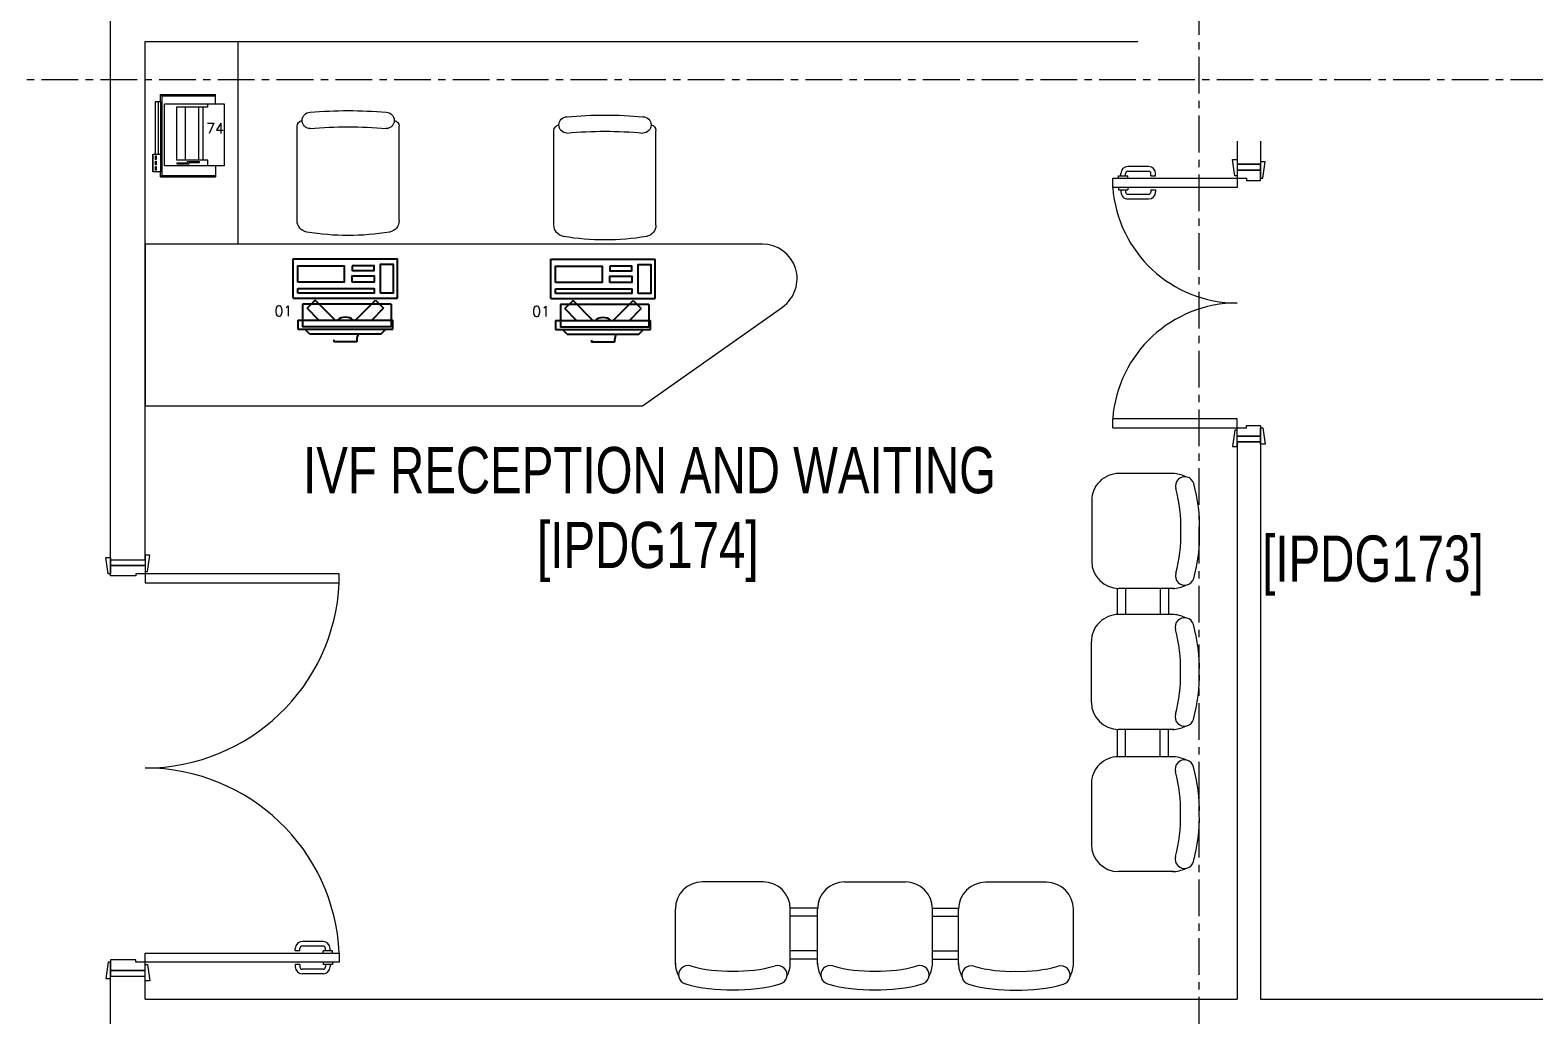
# Model space of a CAD drawing. Header units: millimetres. Extents: x 26027 to 581921, y 7230 to 233891.
# Drawn here: x 526695 to 533196, y 167103 to 171360 of the extents above; entities that cross this region are included whole.
import ezdxf

# ---------------------------------------------------------------- set-up
doc = ezdxf.new("R2010")
doc.units = ezdxf.units.MM
doc.header["$LTSCALE"] = 5
doc.linetypes.add('CENTER', pattern=[50.8, 31.75, -6.35, 6.35, -6.35])
for name, color, linetype, lineweight in [('72_EGR_BASE_TEXT', 7, 'Continuous', 5), ('Medical Equipment and Furniture', 163, 'Continuous', 0), ('Medical Equipment and Furniture1', 163, 'Continuous', 5), ('Walls', 32, 'Continuous', 5)]:
    doc.layers.add(name, color=color, linetype=linetype, lineweight=lineweight)
doc.layers.add('axes', color=9, linetype='Continuous')
doc.layers.add('GE-ARCHITECTURAL_ELEMENTS', color=8, linetype='Continuous')
doc.layers.add('Wooden Joinery', color=7, linetype='Continuous', lineweight=5, true_color=0xffdcd1)
doc.styles.add('list_ghTextstyle', font='romans.shx', dxfattribs={"height": 0.25})
doc.styles.add('X3G_ENTITY_2587EA', font='swisscl.ttf', dxfattribs={"height": 200})

# ---------------------------------------------------------------- blocks, each defined once
blk = doc.blocks.new('GF21021-P')
for p, q in [((-0.2207, 0.4756), (-0.2207, 0.0675)), ((0.2205, 0.4756), (0.2205, 0.0675))]:
    blk.add_line(p, q)
for centre, radius, start, end in [((-0.1707, 0.4756), 0.05, 99.63288, 180), ((-0.0001, -0.5295), 1.0695, 80.36712, 99.63288), ((0.1705, 0.4756), 0.05, 0, 80.36712), ((-0.1957, 0.0675), 0.025, 180, 261.47208), ((-0.1643, 0.0425), 0.0351, 90, 270), ((0, 1.8467), 1.7767, 264.69456, 275.30527), ((0.1641, 0.0425), 0.0351, 270, 90), ((0.1955, 0.0675), 0.025, 278.52792, 0), ((0, 1.8314), 1.8314, 264.85322, 275.14698)]:
    blk.add_arc(centre, radius, start, end)
blk = doc.blocks.new('ITCWLS1-P')
at = {"layer": 'GE-ARCHITECTURAL_ELEMENTS'}
for p, q in [((-0.3251, 0.38, 0), (-0.3051, 0.4, 0)), ((-0.2651, 0.43, 0), (-0.3051, 0.43, 0)), ((-0.3051, 0.43, 0), (-0.3051, 0.02, 0)), ((-0.197, 0.4094), (-0.295, 0.4094)), ((-0.295, 0.0264), (-0.295, 0.4094)), ((-0.2651, 0.43, 0), (-0.2651, 0.02, 0)), ((-0.197, 0.0264), (-0.197, 0.4094)), ((-0.17, 0.45), (-0.17, 0)), ((-0.17, 0.45), (0, 0.45)), ((-0.1496, 0.4305), (-0.1291, 0.4305)), ((-0.1291, 0.4305), (-0.1291, 0.4089)), ((0, 0.45), (0, 0)), ((-0.3251, 0.38, 0), (-0.3251, 0.07, 0)), ((-0.3503, 0.275), (-0.3596, 0.275)), ((-0.3596, 0.175), (-0.3596, 0.275)), ((-0.3503, 0.175), (-0.3596, 0.175)), ((-0.3251, 0.07, 0), (-0.3051, 0.05, 0)), ((-0.3051, 0.02, 0), (-0.2651, 0.02, 0)), ((-0.197, 0.0264), (-0.295, 0.0264)), ((-0.17, 0), (0, 0))]:
    blk.add_line(p, q, dxfattribs=at)
at = {"layer": 'GE-ARCHITECTURAL_ELEMENTS', "extrusion": (2.48281e-10, 3.18408e-10, -1)}
for p, q in [((-0.2651, 0.3395), (-0.2144, 0.3902)), ((-0.1791, 0.3548), (-0.2144, 0.3902)), ((-0.2651, 0.2688), (-0.1791, 0.3548))]:
    blk.add_line(p, q, dxfattribs=at)
at = {"layer": 'GE-ARCHITECTURAL_ELEMENTS', "extrusion": (2.48281e-10, -3.18408e-10, -1)}
for p, q in [((-0.2651, 0.1812), (-0.1791, 0.0952)), ((-0.2651, 0.1105), (-0.2144, 0.0598)), ((-0.1791, 0.0952), (-0.2144, 0.0598))]:
    blk.add_line(p, q, dxfattribs=at)
at = {"layer": 'GE-ARCHITECTURAL_ELEMENTS'}
for points in [[(-0.1291, 0.4089), (-0.1291, 0.1), (-0.1496, 0.1), (-0.1496, 0.4305)], [(-0.1496, 0.1), (-0.1496, 0.1), (-0.1496, 0.1), (-0.1496, 0.1), (-0.1496, 0.1), (-0.1496, 0.1), (-0.1496, 0.1), (-0.1496, 0.1), (-0.1496, 0.1)], [(-0.1496, 0.1), (-0.1496, 0.1), (-0.1496, 0.1), (-0.1496, 0.1), (-0.1496, 0.1), (-0.1496, 0.1), (-0.1496, 0.1), (-0.1496, 0.1), (-0.1496, 0.1), (-0.1496, 0.1), (-0.1496, 0.1), (-0.1496, 0.1), (-0.1496, 0.1), (-0.1496, 0.1), (-0.1496, 0.1), (-0.1496, 0.1), (-0.1496, 0.1), (-0.1496, 0.1)], [(-0.1496, 0.1), (-0.1496, 0.1), (-0.1496, 0.1), (-0.1496, 0.1), (-0.1496, 0.1), (-0.1496, 0.1), (-0.1496, 0.1), (-0.1496, 0.1), (-0.1496, 0.1), (-0.1496, 0.1)], [(-0.1496, 0.1), (-0.1496, 0.1), (-0.1496, 0.1), (-0.1496, 0.1), (-0.1496, 0.1), (-0.1496, 0.1), (-0.1496, 0.1)], [(-0.1496, 0.1), (-0.1496, 0.1), (-0.1496, 0.1), (-0.1496, 0.1), (-0.1496, 0.1), (-0.1496, 0.1), (-0.1496, 0.1), (-0.1496, 0.1), (-0.1496, 0.1), (-0.1496, 0.1)], [(-0.1496, 0.1), (-0.1496, 0.1), (-0.1496, 0.1), (-0.1496, 0.1), (-0.1496, 0.1), (-0.1496, 0.1), (-0.1496, 0.1), (-0.1496, 0.1), (-0.1496, 0.1), (-0.1496, 0.1), (-0.1496, 0.1), (-0.1496, 0.1), (-0.1496, 0.1), (-0.1496, 0.1), (-0.1496, 0.1)], [(-0.1496, 0.1), (-0.1496, 0.1), (-0.1496, 0.1), (-0.1496, 0.1), (-0.1496, 0.1), (-0.1496, 0.1), (-0.1496, 0.1), (-0.1496, 0.1), (-0.1496, 0.1), (-0.1496, 0.1)], [(-0.1496, 0.1), (-0.1496, 0.1), (-0.1496, 0.1), (-0.1496, 0.1), (-0.1496, 0.1), (-0.1496, 0.1), (-0.1496, 0.1), (-0.1496, 0.1), (-0.1496, 0.1), (-0.1496, 0.1)], [(-0.1496, 0.1), (-0.1496, 0.1), (-0.1496, 0.1), (-0.1496, 0.1), (-0.1496, 0.1), (-0.1496, 0.1), (-0.1496, 0.1), (-0.1496, 0.1), (-0.1496, 0.1), (-0.1496, 0.1), (-0.1496, 0.1), (-0.1496, 0.1), (-0.1496, 0.1), (-0.1496, 0.1), (-0.1496, 0.1), (-0.1496, 0.1), (-0.1496, 0.1), (-0.1496, 0.1), (-0.1496, 0.1), (-0.1496, 0.1), (-0.1496, 0.1), (-0.1496, 0.1), (-0.1496, 0.1), (-0.1496, 0.1), (-0.1496, 0.1), (-0.1496, 0.1), (-0.1496, 0.1), (-0.1496, 0.1), (-0.1496, 0.1), (-0.1496, 0.1), (-0.1496, 0.1), (-0.1496, 0.1), (-0.1496, 0.1), (-0.1496, 0.1), (-0.1496, 0.1), (-0.1496, 0.1), (-0.1496, 0.1), (-0.1496, 0.1), (-0.1496, 0.1), (-0.1496, 0.1), (-0.1496, 0.1), (-0.1496, 0.1), (-0.1496, 0.1), (-0.1496, 0.1), (-0.1496, 0.1), (-0.1496, 0.1), (-0.1496, 0.1), (-0.1496, 0.1), (-0.1496, 0.1), (-0.1496, 0.1), (-0.1496, 0.1), (-0.1496, 0.1), (-0.1496, 0.1), (-0.1496, 0.1)], [(-0.1496, 0.1), (-0.1496, 0.1), (-0.1496, 0.1), (-0.1496, 0.1), (-0.1496, 0.1), (-0.1496, 0.1), (-0.1496, 0.1), (-0.1496, 0.1), (-0.1496, 0.1), (-0.1496, 0.1), (-0.1496, 0.1), (-0.1496, 0.1), (-0.1496, 0.1), (-0.1496, 0.1), (-0.1496, 0.1), (-0.1496, 0.1), (-0.1496, 0.1), (-0.1496, 0.1), (-0.1496, 0.1), (-0.1496, 0.1), (-0.1496, 0.1), (-0.1496, 0.1), (-0.1496, 0.1), (-0.1496, 0.1), (-0.1496, 0.1), (-0.1496, 0.1), (-0.1496, 0.1), (-0.1496, 0.1), (-0.1496, 0.1), (-0.1496, 0.1), (-0.1496, 0.1), (-0.1496, 0.1), (-0.1496, 0.1), (-0.1496, 0.1), (-0.1496, 0.1), (-0.1496, 0.1), (-0.1496, 0.1), (-0.1496, 0.1), (-0.1496, 0.1), (-0.1496, 0.1), (-0.1496, 0.1), (-0.1496, 0.1), (-0.1496, 0.1), (-0.1496, 0.1), (-0.1496, 0.1), (-0.1496, 0.1), (-0.1496, 0.1), (-0.1496, 0.1), (-0.1496, 0.1), (-0.1496, 0.1), (-0.1496, 0.1), (-0.1496, 0.1), (-0.1496, 0.1), (-0.1496, 0.1), (-0.1496, 0.1), (-0.1496, 0.1), (-0.1496, 0.1), (-0.1496, 0.1), (-0.1496, 0.1), (-0.1496, 0.1), (-0.1496, 0.1), (-0.1496, 0.1), (-0.1496, 0.1), (-0.1496, 0.1), (-0.1496, 0.1), (-0.1496, 0.1), (-0.1496, 0.1), (-0.1496, 0.1), (-0.1496, 0.1), (-0.1496, 0.1), (-0.1496, 0.1), (-0.1496, 0.1), (-0.1496, 0.1), (-0.1496, 0.1), (-0.1496, 0.1), (-0.1496, 0.1), (-0.1496, 0.1), (-0.1496, 0.1), (-0.1496, 0.1), (-0.1496, 0.1), (-0.1496, 0.1), (-0.1496, 0.1), (-0.1496, 0.1), (-0.1496, 0.1), (-0.1496, 0.1), (-0.1496, 0.1), (-0.1496, 0.1), (-0.1496, 0.1), (-0.1496, 0.1)], [(-0.1496, 0.1), (-0.1496, 0.1), (-0.1496, 0.1), (-0.1496, 0.1), (-0.1496, 0.1), (-0.1496, 0.1), (-0.1496, 0.1), (-0.1496, 0.1), (-0.1496, 0.1), (-0.1496, 0.1), (-0.1496, 0.1), (-0.1496, 0.1)], [(-0.1496, 0.1), (-0.1496, 0.1), (-0.1496, 0.1), (-0.1496, 0.1), (-0.1496, 0.1), (-0.1496, 0.1), (-0.1496, 0.1)], [(-0.1496, 0.1), (-0.1496, 0.1), (-0.1496, 0.1), (-0.1496, 0.1), (-0.1496, 0.1), (-0.1496, 0.1), (-0.1496, 0.1), (-0.1496, 0.1), (-0.1496, 0.1), (-0.1496, 0.1), (-0.1496, 0.1), (-0.1496, 0.1), (-0.1496, 0.1), (-0.1496, 0.1), (-0.1496, 0.1), (-0.1496, 0.1), (-0.1496, 0.1)], [(-0.1496, 0.1), (-0.1496, 0.1), (-0.1496, 0.1), (-0.1496, 0.1), (-0.1496, 0.1), (-0.1496, 0.1), (-0.1496, 0.1), (-0.1496, 0.1), (-0.1496, 0.1), (-0.1496, 0.1), (-0.1496, 0.1), (-0.1496, 0.1), (-0.1496, 0.1), (-0.1496, 0.1), (-0.1496, 0.1), (-0.1496, 0.1), (-0.1496, 0.1), (-0.1496, 0.1), (-0.1496, 0.1), (-0.1496, 0.1), (-0.1496, 0.1), (-0.1496, 0.1), (-0.1496, 0.1), (-0.1496, 0.1), (-0.1496, 0.1), (-0.1496, 0.1), (-0.1496, 0.1), (-0.1496, 0.1), (-0.1496, 0.1), (-0.1496, 0.1), (-0.1496, 0.1), (-0.1496, 0.1), (-0.1496, 0.1), (-0.1496, 0.1), (-0.1496, 0.1), (-0.1496, 0.1), (-0.1496, 0.1), (-0.1496, 0.1), (-0.1496, 0.1), (-0.1496, 0.1), (-0.1496, 0.1), (-0.1496, 0.1), (-0.1496, 0.1), (-0.1496, 0.1), (-0.1496, 0.1), (-0.1496, 0.1), (-0.1496, 0.1), (-0.1496, 0.1), (-0.1496, 0.1), (-0.1496, 0.1), (-0.1496, 0.1), (-0.1496, 0.1), (-0.1496, 0.1), (-0.1496, 0.1), (-0.1496, 0.1), (-0.1496, 0.1), (-0.1496, 0.1), (-0.1496, 0.1), (-0.1496, 0.1), (-0.1496, 0.1), (-0.1496, 0.1), (-0.1496, 0.1), (-0.1496, 0.1), (-0.1496, 0.1), (-0.1496, 0.1), (-0.1496, 0.1), (-0.1496, 0.1), (-0.1496, 0.1), (-0.1496, 0.1), (-0.1496, 0.1), (-0.1496, 0.1), (-0.1496, 0.1), (-0.1496, 0.1), (-0.1496, 0.1), (-0.1496, 0.1), (-0.1496, 0.1), (-0.1496, 0.1), (-0.1496, 0.1), (-0.1496, 0.1), (-0.1496, 0.1), (-0.1496, 0.1), (-0.1496, 0.1), (-0.1496, 0.1), (-0.1496, 0.1), (-0.1496, 0.1), (-0.1496, 0.1), (-0.1496, 0.1), (-0.1496, 0.1), (-0.1496, 0.1), (-0.1496, 0.1), (-0.1496, 0.1), (-0.1496, 0.1), (-0.1496, 0.1), (-0.1496, 0.1), (-0.1496, 0.1), (-0.1496, 0.1), (-0.1496, 0.1), (-0.1496, 0.1), (-0.1496, 0.1), (-0.1496, 0.1), (-0.1496, 0.1), (-0.1496, 0.1), (-0.1496, 0.1), (-0.1496, 0.1), (-0.1496, 0.1), (-0.1496, 0.1), (-0.1496, 0.1), (-0.1496, 0.1), (-0.1496, 0.1), (-0.1496, 0.1), (-0.1496, 0.1)], [(-0.1496, 0.1), (-0.1496, 0.1), (-0.1496, 0.1), (-0.1496, 0.1), (-0.1496, 0.1), (-0.1496, 0.1), (-0.1496, 0.1), (-0.1496, 0.1)]]:
    blk.add_lwpolyline(points, dxfattribs=at)
for points in [[(-0.1019, 0.4305), (-0.0304, 0.4305), (-0.0304, 0.2294), (-0.1019, 0.2294)], [(-0.1019, 0.1954), (-0.0747, 0.1954), (-0.0747, 0.1), (-0.1019, 0.1)], [(-0.0304, 0.1954), (-0.0508, 0.1954), (-0.0508, 0.1), (-0.0304, 0.1)], [(-0.1496, 0.1), (-0.1496, 0.1), (-0.1496, 0.1), (-0.1496, 0.1), (-0.1496, 0.1), (-0.1496, 0.1), (-0.1496, 0.1), (-0.1496, 0.1), (-0.1496, 0.1), (-0.1496, 0.1), (-0.1496, 0.1), (-0.1496, 0.1), (-0.1496, 0.1), (-0.1496, 0.1), (-0.1496, 0.1), (-0.1496, 0.1), (-0.1496, 0.1), (-0.1496, 0.1), (-0.1496, 0.1), (-0.1496, 0.1), (-0.1496, 0.1), (-0.1496, 0.1), (-0.1496, 0.1), (-0.1496, 0.1), (-0.1496, 0.1), (-0.1496, 0.1), (-0.1496, 0.1), (-0.1496, 0.1), (-0.1496, 0.1), (-0.1496, 0.1), (-0.1496, 0.1), (-0.1496, 0.1), (-0.1496, 0.1), (-0.1496, 0.1), (-0.1496, 0.1), (-0.1496, 0.1), (-0.1496, 0.1), (-0.1496, 0.1), (-0.1496, 0.1), (-0.1496, 0.1), (-0.1496, 0.1), (-0.1496, 0.1), (-0.1496, 0.1), (-0.1496, 0.1), (-0.1496, 0.1), (-0.1496, 0.1), (-0.1496, 0.1), (-0.1496, 0.1), (-0.1496, 0.1), (-0.1496, 0.1), (-0.1496, 0.1), (-0.1496, 0.1), (-0.1496, 0.1), (-0.1496, 0.1), (-0.1496, 0.1), (-0.1496, 0.1), (-0.1496, 0.1), (-0.1496, 0.1), (-0.1496, 0.1), (-0.1496, 0.1), (-0.1496, 0.1), (-0.1496, 0.1), (-0.1496, 0.1), (-0.1496, 0.1), (-0.1496, 0.1), (-0.1496, 0.1), (-0.1496, 0.1), (-0.1496, 0.1), (-0.1496, 0.1), (-0.1496, 0.1), (-0.1496, 0.1), (-0.1496, 0.1), (-0.1496, 0.1), (-0.1496, 0.1), (-0.1496, 0.1), (-0.1496, 0.1), (-0.1496, 0.1), (-0.1496, 0.1), (-0.1496, 0.1), (-0.1496, 0.1), (-0.1496, 0.1), (-0.1496, 0.1), (-0.1496, 0.1), (-0.1496, 0.1), (-0.1496, 0.1), (-0.1496, 0.1), (-0.1496, 0.1), (-0.1496, 0.1), (-0.1496, 0.1), (-0.1496, 0.1), (-0.1496, 0.1), (-0.1496, 0.1), (-0.1496, 0.1), (-0.1496, 0.1), (-0.1496, 0.1), (-0.1496, 0.1), (-0.1496, 0.1), (-0.1496, 0.1), (-0.1496, 0.1), (-0.1496, 0.1), (-0.1496, 0.1), (-0.1496, 0.1), (-0.1496, 0.1), (-0.1496, 0.1), (-0.1496, 0.1), (-0.1496, 0.1), (-0.1496, 0.1), (-0.1496, 0.1), (-0.1496, 0.1), (-0.1496, 0.1), (-0.1496, 0.1), (-0.1496, 0.1), (-0.1496, 0.1), (-0.1496, 0.1), (-0.1496, 0.1), (-0.1496, 0.1), (-0.1496, 0.1), (-0.1496, 0.1), (-0.1496, 0.1), (-0.1496, 0.1), (-0.1496, 0.1), (-0.1496, 0.1), (-0.1496, 0.1), (-0.1496, 0.1), (-0.1496, 0.1), (-0.1496, 0.1), (-0.1496, 0.1), (-0.1496, 0.1), (-0.1496, 0.1), (-0.1496, 0.1), (-0.1496, 0.1), (-0.1496, 0.1), (-0.1496, 0.1), (-0.1496, 0.1), (-0.1496, 0.1), (-0.1496, 0.1), (-0.1496, 0.1), (-0.1496, 0.1), (-0.1496, 0.1), (-0.1496, 0.1), (-0.1496, 0.1), (-0.1496, 0.1), (-0.1496, 0.1), (-0.1496, 0.1), (-0.1496, 0.1), (-0.1496, 0.1), (-0.1496, 0.1), (-0.1496, 0.1), (-0.1496, 0.1), (-0.1496, 0.1), (-0.1496, 0.1), (-0.1496, 0.1), (-0.1496, 0.1), (-0.1496, 0.1), (-0.1496, 0.1), (-0.1496, 0.1), (-0.1496, 0.1), (-0.1496, 0.1), (-0.1496, 0.1), (-0.1496, 0.1), (-0.1496, 0.1), (-0.1496, 0.1), (-0.1496, 0.1), (-0.1496, 0.1), (-0.1496, 0.1), (-0.1496, 0.1), (-0.1496, 0.1), (-0.1496, 0.1), (-0.1496, 0.1), (-0.1496, 0.1), (-0.1496, 0.1), (-0.1496, 0.1), (-0.1496, 0.1), (-0.1496, 0.1), (-0.1496, 0.1), (-0.1496, 0.1), (-0.1496, 0.1), (-0.1496, 0.1), (-0.1496, 0.1), (-0.1496, 0.1), (-0.1496, 0.1), (-0.1496, 0.1), (-0.1496, 0.1), (-0.1496, 0.1), (-0.1496, 0.1), (-0.1496, 0.1), (-0.1496, 0.1), (-0.1496, 0.1), (-0.1496, 0.1), (-0.1496, 0.1), (-0.1496, 0.1), (-0.1496, 0.1), (-0.1496, 0.1), (-0.1496, 0.1), (-0.1496, 0.1), (-0.1496, 0.1), (-0.1496, 0.1), (-0.1496, 0.1), (-0.1496, 0.1), (-0.1496, 0.1), (-0.1496, 0.1), (-0.1496, 0.1), (-0.1496, 0.1), (-0.1496, 0.1), (-0.1496, 0.1), (-0.1496, 0.1), (-0.1496, 0.1), (-0.1496, 0.1), (-0.1496, 0.1), (-0.1496, 0.1), (-0.1496, 0.1), (-0.1496, 0.1), (-0.1496, 0.1), (-0.1496, 0.1), (-0.1496, 0.1), (-0.1496, 0.1), (-0.1496, 0.1), (-0.1496, 0.1), (-0.1496, 0.1), (-0.1496, 0.1), (-0.1496, 0.1), (-0.1496, 0.1), (-0.1496, 0.1), (-0.1496, 0.1), (-0.1496, 0.1), (-0.1496, 0.1), (-0.1496, 0.1), (-0.1496, 0.1), (-0.1496, 0.1), (-0.1496, 0.1), (-0.1496, 0.1), (-0.1496, 0.1), (-0.1496, 0.1), (-0.1496, 0.1), (-0.1496, 0.1), (-0.1496, 0.1), (-0.1496, 0.1), (-0.1496, 0.1), (-0.1496, 0.1), (-0.1496, 0.1), (-0.1496, 0.1), (-0.1496, 0.1), (-0.1496, 0.1), (-0.1496, 0.1), (-0.1496, 0.1), (-0.1496, 0.1), (-0.1496, 0.1), (-0.1496, 0.1), (-0.1496, 0.1), (-0.1496, 0.1), (-0.1496, 0.1), (-0.1496, 0.1), (-0.1496, 0.1), (-0.1496, 0.1), (-0.1496, 0.1), (-0.1496, 0.1), (-0.1496, 0.1), (-0.1496, 0.1), (-0.1496, 0.1), (-0.1496, 0.1), (-0.1496, 0.1), (-0.1496, 0.1), (-0.1496, 0.1), (-0.1496, 0.1), (-0.1496, 0.1), (-0.1496, 0.1), (-0.1496, 0.1), (-0.1496, 0.1), (-0.1496, 0.1), (-0.1496, 0.1), (-0.1496, 0.1), (-0.1496, 0.1), (-0.1496, 0.1), (-0.1496, 0.1), (-0.1496, 0.1), (-0.1496, 0.1), (-0.1496, 0.1)], [(-0.1496, 0.1), (-0.1496, 0.1), (-0.1496, 0.1), (-0.1496, 0.1), (-0.1496, 0.1), (-0.1496, 0.1), (-0.1496, 0.1), (-0.1496, 0.1), (-0.1496, 0.1), (-0.1496, 0.1), (-0.1496, 0.1), (-0.1496, 0.1), (-0.1496, 0.1), (-0.1496, 0.1), (-0.1496, 0.1), (-0.1496, 0.1), (-0.1496, 0.1), (-0.1496, 0.1), (-0.1496, 0.1), (-0.1496, 0.1), (-0.1496, 0.1), (-0.1496, 0.1), (-0.1496, 0.1), (-0.1496, 0.1), (-0.1496, 0.1), (-0.1496, 0.1), (-0.1496, 0.1), (-0.1496, 0.1), (-0.1496, 0.1), (-0.1496, 0.1), (-0.1496, 0.1), (-0.1496, 0.1), (-0.1496, 0.1), (-0.1496, 0.1), (-0.1496, 0.1), (-0.1496, 0.1), (-0.1496, 0.1), (-0.1496, 0.1), (-0.1496, 0.1), (-0.1496, 0.1), (-0.1496, 0.1), (-0.1496, 0.1), (-0.1496, 0.1), (-0.1496, 0.1), (-0.1496, 0.1), (-0.1496, 0.1), (-0.1496, 0.1), (-0.1496, 0.1), (-0.1496, 0.1), (-0.1496, 0.1), (-0.1496, 0.1), (-0.1496, 0.1), (-0.1496, 0.1), (-0.1496, 0.1), (-0.1496, 0.1), (-0.1496, 0.1), (-0.1496, 0.1), (-0.1496, 0.1), (-0.1496, 0.1), (-0.1496, 0.1), (-0.1496, 0.1), (-0.1496, 0.1), (-0.1496, 0.1), (-0.1496, 0.1), (-0.1496, 0.1), (-0.1496, 0.1), (-0.1496, 0.1), (-0.1496, 0.1), (-0.1496, 0.1), (-0.1496, 0.1), (-0.1496, 0.1), (-0.1496, 0.1), (-0.1496, 0.1), (-0.1496, 0.1), (-0.1496, 0.1), (-0.1496, 0.1), (-0.1496, 0.1), (-0.1496, 0.1), (-0.1496, 0.1), (-0.1496, 0.1), (-0.1496, 0.1), (-0.1496, 0.1), (-0.1496, 0.1), (-0.1496, 0.1), (-0.1496, 0.1), (-0.1496, 0.1), (-0.1496, 0.1), (-0.1496, 0.1), (-0.1496, 0.1), (-0.1496, 0.1), (-0.1496, 0.1), (-0.1496, 0.1), (-0.1496, 0.1), (-0.1496, 0.1), (-0.1496, 0.1), (-0.1496, 0.1), (-0.1496, 0.1), (-0.1496, 0.1), (-0.1496, 0.1), (-0.1496, 0.1), (-0.1496, 0.1), (-0.1496, 0.1), (-0.1496, 0.1), (-0.1496, 0.1), (-0.1496, 0.1), (-0.1496, 0.1), (-0.1496, 0.1), (-0.1496, 0.1), (-0.1496, 0.1), (-0.1496, 0.1), (-0.1496, 0.1), (-0.1496, 0.1), (-0.1496, 0.1), (-0.1496, 0.1), (-0.1496, 0.1), (-0.1496, 0.1), (-0.1496, 0.1), (-0.1496, 0.1), (-0.1496, 0.1), (-0.1496, 0.1), (-0.1496, 0.1), (-0.1496, 0.1), (-0.1496, 0.1), (-0.1496, 0.1), (-0.1496, 0.1), (-0.1496, 0.1), (-0.1496, 0.1), (-0.1496, 0.1), (-0.1496, 0.1), (-0.1496, 0.1), (-0.1496, 0.1), (-0.1496, 0.1), (-0.1496, 0.1), (-0.1496, 0.1), (-0.1496, 0.1), (-0.1496, 0.1), (-0.1496, 0.1), (-0.1496, 0.1), (-0.1496, 0.1), (-0.1496, 0.1), (-0.1496, 0.1), (-0.1496, 0.1), (-0.1496, 0.1), (-0.1496, 0.1), (-0.1496, 0.1), (-0.1496, 0.1), (-0.1496, 0.1), (-0.1496, 0.1), (-0.1496, 0.1), (-0.1496, 0.1), (-0.1496, 0.1), (-0.1496, 0.1), (-0.1496, 0.1), (-0.1496, 0.1), (-0.1496, 0.1), (-0.1496, 0.1), (-0.1496, 0.1), (-0.1496, 0.1), (-0.1496, 0.1), (-0.1496, 0.1), (-0.1496, 0.1), (-0.1496, 0.1), (-0.1496, 0.1), (-0.1496, 0.1), (-0.1496, 0.1), (-0.1496, 0.1), (-0.1496, 0.1), (-0.1496, 0.1), (-0.1496, 0.1), (-0.1496, 0.1), (-0.1496, 0.1), (-0.1496, 0.1), (-0.1496, 0.1), (-0.1496, 0.1), (-0.1496, 0.1), (-0.1496, 0.1), (-0.1496, 0.1), (-0.1496, 0.1), (-0.1496, 0.1), (-0.1496, 0.1), (-0.1496, 0.1), (-0.1496, 0.1), (-0.1496, 0.1), (-0.1496, 0.1), (-0.1496, 0.1), (-0.1496, 0.1), (-0.1496, 0.1), (-0.1496, 0.1), (-0.1496, 0.1), (-0.1496, 0.1), (-0.1496, 0.1), (-0.1496, 0.1), (-0.1496, 0.1), (-0.1496, 0.1), (-0.1496, 0.1), (-0.1496, 0.1), (-0.1496, 0.1), (-0.1496, 0.1), (-0.1496, 0.1), (-0.1496, 0.1), (-0.1496, 0.1), (-0.1496, 0.1), (-0.1496, 0.1), (-0.1496, 0.1), (-0.1496, 0.1), (-0.1496, 0.1), (-0.1496, 0.1), (-0.1496, 0.1), (-0.1496, 0.1), (-0.1496, 0.1), (-0.1496, 0.1), (-0.1496, 0.1), (-0.1496, 0.1), (-0.1496, 0.1)], [(-0.1496, 0.1), (-0.1496, 0.1), (-0.1496, 0.1), (-0.1496, 0.1), (-0.1496, 0.1), (-0.1496, 0.1), (-0.1496, 0.1), (-0.1496, 0.1), (-0.1496, 0.1), (-0.1496, 0.1), (-0.1496, 0.1), (-0.1496, 0.1), (-0.1496, 0.1), (-0.1496, 0.1), (-0.1496, 0.1), (-0.1496, 0.1), (-0.1496, 0.1), (-0.1496, 0.1), (-0.1496, 0.1), (-0.1496, 0.1), (-0.1496, 0.1), (-0.1496, 0.1), (-0.1496, 0.1), (-0.1496, 0.1), (-0.1496, 0.1), (-0.1496, 0.1), (-0.1496, 0.1), (-0.1496, 0.1), (-0.1496, 0.1), (-0.1496, 0.1), (-0.1496, 0.1), (-0.1496, 0.1), (-0.1496, 0.1), (-0.1496, 0.1), (-0.1496, 0.1), (-0.1496, 0.1), (-0.1496, 0.1), (-0.1496, 0.1), (-0.1496, 0.1), (-0.1496, 0.1), (-0.1496, 0.1), (-0.1496, 0.1), (-0.1496, 0.1), (-0.1496, 0.1), (-0.1496, 0.1), (-0.1496, 0.1), (-0.1496, 0.1), (-0.1496, 0.1), (-0.1496, 0.1), (-0.1496, 0.1), (-0.1496, 0.1), (-0.1496, 0.1), (-0.1496, 0.1), (-0.1496, 0.1), (-0.1496, 0.1), (-0.1496, 0.1), (-0.1496, 0.1), (-0.1496, 0.1), (-0.1496, 0.1), (-0.1496, 0.1), (-0.1496, 0.1), (-0.1496, 0.1), (-0.1496, 0.1), (-0.1496, 0.1), (-0.1496, 0.1), (-0.1496, 0.1), (-0.1496, 0.1), (-0.1496, 0.1), (-0.1496, 0.1), (-0.1496, 0.1), (-0.1496, 0.1), (-0.1496, 0.1), (-0.1496, 0.1), (-0.1496, 0.1), (-0.1496, 0.1), (-0.1496, 0.1), (-0.1496, 0.1), (-0.1496, 0.1), (-0.1496, 0.1), (-0.1496, 0.1), (-0.1496, 0.1), (-0.1496, 0.1), (-0.1496, 0.1), (-0.1496, 0.1), (-0.1496, 0.1), (-0.1496, 0.1), (-0.1496, 0.1), (-0.1496, 0.1), (-0.1496, 0.1), (-0.1496, 0.1), (-0.1496, 0.1), (-0.1496, 0.1), (-0.1496, 0.1), (-0.1496, 0.1), (-0.1496, 0.1), (-0.1496, 0.1), (-0.1496, 0.1), (-0.1496, 0.1), (-0.1496, 0.1), (-0.1496, 0.1), (-0.1496, 0.1), (-0.1496, 0.1), (-0.1496, 0.1), (-0.1496, 0.1), (-0.1496, 0.1), (-0.1496, 0.1), (-0.1496, 0.1), (-0.1496, 0.1), (-0.1496, 0.1), (-0.1496, 0.1), (-0.1496, 0.1), (-0.1496, 0.1), (-0.1496, 0.1), (-0.1496, 0.1), (-0.1496, 0.1), (-0.1496, 0.1), (-0.1496, 0.1), (-0.1496, 0.1), (-0.1496, 0.1), (-0.1496, 0.1), (-0.1496, 0.1), (-0.1496, 0.1), (-0.1496, 0.1), (-0.1496, 0.1), (-0.1496, 0.1), (-0.1496, 0.1), (-0.1496, 0.1), (-0.1496, 0.1), (-0.1496, 0.1), (-0.1496, 0.1), (-0.1496, 0.1), (-0.1496, 0.1), (-0.1496, 0.1), (-0.1496, 0.1), (-0.1496, 0.1), (-0.1496, 0.1), (-0.1496, 0.1), (-0.1496, 0.1), (-0.1496, 0.1), (-0.1496, 0.1), (-0.1496, 0.1), (-0.1496, 0.1), (-0.1496, 0.1), (-0.1496, 0.1), (-0.1496, 0.1), (-0.1496, 0.1), (-0.1496, 0.1), (-0.1496, 0.1), (-0.1496, 0.1), (-0.1496, 0.1), (-0.1496, 0.1), (-0.1496, 0.1), (-0.1496, 0.1), (-0.1496, 0.1), (-0.1496, 0.1), (-0.1496, 0.1), (-0.1496, 0.1), (-0.1496, 0.1), (-0.1496, 0.1), (-0.1496, 0.1), (-0.1496, 0.1), (-0.1496, 0.1), (-0.1496, 0.1), (-0.1496, 0.1), (-0.1496, 0.1), (-0.1496, 0.1), (-0.1496, 0.1), (-0.1496, 0.1), (-0.1496, 0.1), (-0.1496, 0.1), (-0.1496, 0.1), (-0.1496, 0.1), (-0.1496, 0.1), (-0.1496, 0.1), (-0.1496, 0.1), (-0.1496, 0.1), (-0.1496, 0.1), (-0.1496, 0.1), (-0.1496, 0.1), (-0.1496, 0.1), (-0.1496, 0.1), (-0.1496, 0.1), (-0.1496, 0.1), (-0.1496, 0.1), (-0.1496, 0.1), (-0.1496, 0.1), (-0.1496, 0.1), (-0.1496, 0.1), (-0.1496, 0.1), (-0.1496, 0.1), (-0.1496, 0.1), (-0.1496, 0.1), (-0.1496, 0.1), (-0.1496, 0.1), (-0.1496, 0.1), (-0.1496, 0.1), (-0.1496, 0.1), (-0.1496, 0.1), (-0.1496, 0.1), (-0.1496, 0.1), (-0.1496, 0.1), (-0.1496, 0.1), (-0.1496, 0.1), (-0.1496, 0.1), (-0.1496, 0.1), (-0.1496, 0.1), (-0.1496, 0.1), (-0.1496, 0.1), (-0.1496, 0.1), (-0.1496, 0.1), (-0.1496, 0.1), (-0.1496, 0.1), (-0.1496, 0.1), (-0.1496, 0.1), (-0.1496, 0.1), (-0.1496, 0.1), (-0.1496, 0.1), (-0.1496, 0.1), (-0.1496, 0.1)], [(-0.1496, 0.0727), (-0.0236, 0.0727), (-0.0236, 0.0182), (-0.1496, 0.0182)]]:
    blk.add_lwpolyline(points, close=True, dxfattribs=at)
for centre, radius, start, end in [((-0.3089, 0.225), 0.0556, 321.94311, 38.05689), ((-0.3503, 0.125), 0.05, 59.69066, 90)]:
    blk.add_arc(centre, radius, start, end, dxfattribs=at)
blk = doc.blocks.new('ITPPLT2C-P')
at = {"color": 0}
for p, q in [((0, 0), (0, -0.2262)), ((0.0252, 0), (0, 0)), ((0.0139, 0), (0.0139, -0.2262)), ((0.0252, 0), (0.0139, 0)), ((0.0229, 0.0318), (0.2618, 0.0318)), ((0.0304, 0.0256), (0.0229, 0.0318)), ((0.0229, 0), (0.0229, 0.0318)), ((0.0252, -0.2262), (0.0252, 0)), ((0.0304, -0.3182), (0.0304, 0.0256)), ((0.0304, 0.0256), (0.2618, 0.0256)), ((0.2618, -0.0096), (0.2618, 0.0318)), ((0.0401, -0.2769), (0.0401, -0.0096)), ((0.3, -0.0096), (0.0401, -0.0096)), ((0.0939, -0.2515), (0.0939, -0.0222)), ((0.0939, -0.0222), (0.2274, -0.0222)), ((0.1321, -0.2515), (0.1321, -0.0222)), ((0.1894, -0.2515), (0.1894, -0.0222)), ((0.2082, -0.2515), (0.2082, -0.0222)), ((0.2274, -0.0222), (0.2274, -0.0096)), ((0.3, -0.2769), (0.3, -0.0096)), ((-0.0091, -0.2262), (0.0267, -0.2262)), ((-0.0091, -0.3023), (-0.0091, -0.2262)), ((-0.0087, -0.2262), (0.0236, -0.2262)), ((-0.0087, -0.3023), (-0.0087, -0.2262)), ((0, -0.2262), (0.0252, -0.2262)), ((0.0023, -0.2495), (0.0023, -0.2334)), ((0.0023, -0.2334), (0.0045, -0.2334)), ((0.0045, -0.2495), (0.0023, -0.2495)), ((0.0023, -0.2721), (0.0023, -0.2562)), ((0.0023, -0.2562), (0.0045, -0.2562)), ((0.0045, -0.2334), (0.0045, -0.2495)), ((0.0045, -0.2562), (0.0045, -0.2721)), ((0.0139, -0.2262), (0.0252, -0.2262)), ((0.0236, -0.2262), (0.0236, -0.3023)), ((0.0267, -0.2262), (0.0267, -0.3023)), ((0.2274, -0.2515), (0.0939, -0.2515)), ((0.1395, -0.2575), (0.19, -0.2575)), ((0.1395, -0.2641), (0.1395, -0.2575)), ((0.19, -0.2575), (0.19, -0.2641)), ((0.2274, -0.2769), (0.2274, -0.2515)), ((0.0267, -0.3023), (-0.0091, -0.3023)), ((0.0236, -0.3023), (-0.0087, -0.3023)), ((0.0045, -0.2721), (0.0023, -0.2721)), ((0.0023, -0.295), (0.0023, -0.2793)), ((0.0023, -0.2793), (0.0045, -0.2793)), ((0.0045, -0.295), (0.0023, -0.295)), ((0.0045, -0.2793), (0.0045, -0.295)), ((0.0229, -0.3246), (0.0229, -0.3023)), ((0.0304, -0.3182), (0.0229, -0.3246)), ((0.0229, -0.3246), (0.2618, -0.3246)), ((0.0304, -0.3182), (0.2618, -0.3182)), ((0.3, -0.2769), (0.0401, -0.2769)), ((0.0947, -0.2701), (0.0947, -0.2641)), ((0.0947, -0.2641), (0.1395, -0.2641)), ((0.1457, -0.2701), (0.0947, -0.2701)), ((0.19, -0.2641), (0.1457, -0.2641)), ((0.1457, -0.2641), (0.1457, -0.2701)), ((0.2618, -0.2769), (0.2618, -0.3246))]:
    blk.add_line(p, q, dxfattribs=at)
blk = doc.blocks.new('3 s')
at = {"layer": 'Medical Equipment and Furniture1', "ltscale": 20}
for p, q in [((-699751.3, -400642.9), (-699535.1, -400642.9)), ((-699751.3, -400642.9), (-699512.7, -400642.9)), ((-699395.5, -401022.6), (-699395.5, -400760.1)), ((-699751.3, -401139.7), (-699512.7, -401139.7)), ((-699728.3, -401139.7), (-699728.3, -401257.6)), ((-699692.1, -401139.7), (-699692.1, -401257.6)), ((-699542.3, -401139.7), (-699542.3, -401257.6)), ((-699507.5, -401139.6), (-699507.5, -401257.6)), ((-699751.3, -401257.5), (-699512.7, -401257.5)), ((-699395.5, -401374.7), (-699395.5, -401637.2)), ((-699751.3, -401754.4), (-699512.7, -401754.4)), ((-699751.3, -401754.4), (-699535.1, -401754.4)), ((-699729.5, -401754.3), (-699729.5, -401867)), ((-699693.4, -401754.3), (-699693.4, -401867)), ((-699543.5, -401754.3), (-699543.5, -401867)), ((-699508.8, -401754.3), (-699508.8, -401867.1)), ((-699752.5, -401867), (-699536.4, -401867)), ((-699752.5, -401867), (-699514, -401867)), ((-699396.8, -402246.7), (-699396.8, -401984.2)), ((-699752.5, -402363.9), (-699514, -402363.9))]:
    blk.add_line(p, q, dxfattribs=at)
for centre, radius, start, end in [((-699746.1, -400760.1), 117.2, 90, 118.96988), ((-699512.7, -400760.1), 117.2, 0, 90), ((-699174.6, -400871.8), 687.4, 164.36103, 181.62474), ((-699797.6, -400697.4), 40.5, 344.36103, 164.36104), ((-699174.6, -400871.8), 606.4, 164.36103, 181.84194), ((-699174.6, -400910.8), 687.4, 178.37526, 195.63897), ((-699174.6, -400910.8), 606.4, 178.15806, 195.63897), ((-699512.7, -401022.6), 117.2, 270, 0), ((-699797.6, -401085.2), 40.5, 195.63896, 15.63897), ((-699746.1, -401022.6), 117.2, 241.03012, 270), ((-699797.6, -401312.1), 40.5, 344.36103, 164.36104), ((-699746.1, -401374.7), 117.2, 90, 118.96988), ((-699512.7, -401374.7), 117.2, 0, 90), ((-699174.6, -401486.5), 687.4, 164.36103, 181.62474), ((-699174.6, -401486.5), 606.4, 164.36103, 181.84194), ((-699174.6, -401525.5), 687.4, 178.37526, 195.63897), ((-699174.6, -401525.5), 606.4, 178.15806, 195.63897), ((-699512.7, -401637.2), 117.2, 270, 0), ((-699797.6, -401699.8), 40.5, 195.63896, 15.63897), ((-699746.1, -401637.2), 117.2, 241.03012, 270), ((-699798.9, -401921.6), 40.5, 344.36103, 164.36104), ((-699747.3, -401984.2), 117.2, 90, 118.96988), ((-699514, -401984.2), 117.2, 0, 90), ((-699175.9, -402096), 687.4, 164.36103, 181.62474), ((-699175.9, -402096), 606.4, 164.36103, 181.84194), ((-699175.9, -402135), 687.4, 178.37526, 195.63897), ((-699175.9, -402135), 606.4, 178.15806, 195.63897), ((-699514, -402246.7), 117.2, 270, 0), ((-699798.9, -402309.3), 40.5, 195.63896, 15.63897), ((-699747.3, -402246.7), 117.2, 241.03012, 270)]:
    blk.add_arc(centre, radius, start, end, dxfattribs=at)
blk = doc.blocks.new('A$C666502D8')
at = {"layer": 'Wooden Joinery'}
for p, q in [((-540, 110), (-610, 120)), ((-610, 120), (-610, 100)), ((-610, 100), (-540, 100)), ((-575, 100), (-600, 100)), ((-575, 100), (-600, 100)), ((-600, 100), (-600, 0)), ((-530, 100), (-575, 100)), ((-575, 100), (-575, 0)), ((-575, 0), (-575, 100)), ((-530, 100), (-575, 100)), ((-575, 100), (-575, 0)), ((-575, 0), (-575, 100)), ((-540, 100), (-540, 110)), ((-530, 40), (-530, 100)), ((-530, 40), (-530, 100)), ((530, 40), (530, 100)), ((530, 100), (575, 100)), ((530, 40), (530, 100)), ((530, 100), (575, 100)), ((540, 110), (610, 120)), ((540, 110), (610, 120)), ((540, 100), (540, 110)), ((540, 100), (540, 110)), ((610, 100), (540, 100)), ((610, 100), (540, 100)), ((575, 100), (575, 0)), ((575, 0), (575, 100)), ((575, 100), (600, 100)), ((575, 100), (575, 0)), ((575, 0), (575, 100)), ((575, 100), (600, 100)), ((600, 100), (600, 0)), ((610, 120), (610, 100)), ((610, 120), (610, 100)), ((-620, -20), (-620, 0)), ((-620, 0), (-550, 0)), ((-600, 0), (-575, 0)), ((-575, 0), (-540, 0)), ((-550, 0), (-550, -10)), ((-540, 0), (-540, 40)), ((-540, 40), (-530, 40)), ((-540, 0), (-540, 40)), ((-540, 40), (-530, 40)), ((-540, -538.5), (-540, 0)), ((-540, 0), (-500, 0)), ((-500, 0), (-500, -538.5)), ((500, 0), (500, -538.5)), ((540, 0), (500, 0)), ((540, 40), (530, 40)), ((540, 40), (530, 40)), ((540, 0), (540, 40)), ((540, 0), (540, 40)), ((540, -538.5), (540, 0)), ((575, 0), (540, 0)), ((550, 0), (550, -10)), ((620, 0), (550, 0)), ((600, 0), (575, 0)), ((620, -20), (620, 0)), ((-620, -20), (-620, 0)), ((-620, 0), (-550, 0)), ((-550, -10), (-620, -20)), ((-550, -10), (-620, -20)), ((-600, 0), (-575, 0)), ((-575, 0), (-540, 0)), ((-550, 0), (-550, -10)), ((575, 0), (540, 0)), ((550, 0), (550, -10)), ((620, 0), (550, 0)), ((550, -10), (620, -20)), ((550, -10), (620, -20)), ((600, 0), (575, 0)), ((620, -20), (620, 0)), ((-570, -473.1), (-570, -383.1)), ((-550, -353.1), (-560, -353.1)), ((-550, -373.1), (-560, -373.1)), ((-550, -373.1), (-550, -353.1)), ((-490, -353.1), (-480, -353.1)), ((-490, -373.1), (-490, -353.1)), ((-490, -373.1), (-480, -373.1)), ((-470, -473.1), (-470, -383.1)), ((-450, -473.1), (-450, -383.1)), ((-550, -483.1), (-560, -483.1)), ((-550, -503.1), (-560, -503.1)), ((-550, -513.1), (-550, -473.1)), ((-540, -473.1), (-550, -473.1)), ((-540, -513.1), (-550, -513.1)), ((-500, -473.1), (-490, -473.1)), ((-500, -513.1), (-490, -513.1)), ((-490, -513.1), (-490, -473.1)), ((-490, -483.1), (-480, -483.1)), ((-490, -503.1), (-480, -503.1)), ((-500, -538.5), (-540, -538.5)), ((540, -538.5), (500, -538.5))]:
    blk.add_line(p, q, dxfattribs=at)
for centre, radius, start, end in [((-540, 0), 540, 274.24802, 0), ((540, 0), 540, 180, 265.75198), ((-560, -383.1), 30, 90, 180), ((-560, -383.1), 10, 90, 180), ((-480, -383.1), 30, 0, 90), ((-480, -383.1), 10, 0, 90), ((-560, -473.1), 30, 180, 270), ((-560, -473.1), 10, 180, 270), ((-480, -473.1), 10, 270, 0), ((-480, -473.1), 30, 270, 0)]:
    blk.add_arc(centre, radius, start, end, dxfattribs=at)

msp = doc.modelspace()

# ---------------------------------------------------------------- linework, layer by layer
at = {"layer": 'axes', "linetype": 'CENTER', "lineweight": 0}
for p, q in [((531748.8, 120285.6, 0), (531748.8, 205820.3, 0)), ((544175.8, 171145.3, 2.4), (461285.2, 171145.3, 2.4))]:
    msp.add_line(p, q, dxfattribs=at)
at = {"layer": 'Medical Equipment and Furniture', "elevation": 0}
msp.add_lwpolyline([(527192.8, 170435.3), (527192.8, 171310.3), (527592.8, 171310.3), (527592.9, 170435.3)], dxfattribs=at)
msp.add_lwpolyline([(527192.8, 169735.3), (529342.9, 169735.4), (529947.5, 170162.9, 0.731452), (529860.9, 170435.4), (527192.8, 170435.3)], format="xyb", close=True, dxfattribs=at)
at = {"layer": 'Walls'}
for p, q in [((527042.8, 169070.3, 0), (527042.8, 172060.3, 0)), ((527192.8, 169070.3, 0), (527192.8, 171310.3, 0)), ((527192.8, 171310.3, 0), (531483.8, 171310.3, 0)), ((531913.8, 170880.3, 0), (531913.8, 170780.3, 0)), ((532013.8, 170880.3, 0), (532013.8, 170780.3, 0)), ((531913.8, 170780.3, 0), (532013.8, 170780.3, 0)), ((531913.8, 169580.3, 0), (531913.8, 167170.3, 0)), ((531913.8, 169580.3, 0), (532013.8, 169580.3, 0)), ((532013.8, 169580.3, 0), (532013.8, 167170.3, 0)), ((527042.8, 169070.3, 0), (527192.8, 169070.3, 0)), ((527042.8, 149280.3, 0), (527042.8, 167270.3, 0)), ((527042.8, 167270.3, 0), (527192.8, 167270.3, 0)), ((527192.8, 167170.3, 0), (527192.8, 167270.3, 0)), ((527192.8, 167170.3, 0), (531913.8, 167170.3, 0)), ((532013.8, 167170.3, 0), (533397.7, 167170.3, 0))]:
    msp.add_line(p, q, dxfattribs=at)
at = {"layer": 'Wooden Joinery'}
for p, q in [((531530.7, 170770.3, 0), (531440.7, 170770.3, 0)), ((527961.9, 167420.3, 0), (527871.9, 167420.3, 0)), ((527961.9, 167400.3, 0), (527871.9, 167400.3, 0)), ((527841.9, 167380.3, 0), (527841.9, 167390.3, 0)), ((527861.9, 167380.3, 0), (527841.9, 167380.3, 0)), ((527861.9, 167380.3, 0), (527861.9, 167390.3, 0)), ((528001.9, 167380.3, 0), (527961.9, 167380.3, 0)), ((527961.9, 167370.3, 0), (527961.9, 167380.3, 0)), ((527971.9, 167380.3, 0), (527971.9, 167390.3, 0)), ((527991.9, 167380.3, 0), (527991.9, 167390.3, 0)), ((528001.9, 167370.3, 0), (528001.9, 167380.3, 0)), ((527841.9, 167320.3, 0), (527841.9, 167310.3, 0)), ((527861.9, 167320.3, 0), (527841.9, 167320.3, 0)), ((527861.9, 167320.3, 0), (527861.9, 167310.3, 0)), ((527961.9, 167300.3, 0), (527871.9, 167300.3, 0)), ((527961.9, 167280.3, 0), (527871.9, 167280.3, 0)), ((527961.9, 167330.3, 0), (527961.9, 167320.3, 0)), ((528001.9, 167320.3, 0), (527961.9, 167320.3, 0)), ((527971.9, 167320.3, 0), (527971.9, 167310.3, 0)), ((527991.9, 167320.3, 0), (527991.9, 167310.3, 0)), ((528001.9, 167330.3, 0), (528001.9, 167320.3, 0))]:
    msp.add_line(p, q, dxfattribs=at)
at = {"layer": 'Wooden Joinery', "elevation": 0}
for points in [[(527192.8, 169020.3), (527202.8, 169020.3), (527212.8, 169090.3), (527192.8, 169090.3)], [(527042.8, 169010.3), (527032.8, 169010.3), (527022.8, 169080.3), (527042.8, 169080.3)], [(527192.8, 168970.3), (528031.9, 168970.3), (528031.9, 169010.3), (527192.8, 169010.3)], [(527192.8, 167370.3), (528031.9, 167370.3), (528031.9, 167330.3), (527192.8, 167330.3)], [(527192.8, 167370.3), (528031.9, 167370.3), (528031.9, 167330.3), (527192.8, 167330.3)], [(527042.8, 167330.3), (527032.8, 167330.3), (527022.8, 167260.3), (527042.8, 167260.3)], [(527192.8, 167320.3), (527202.8, 167320.3), (527212.8, 167250.3), (527192.8, 167250.3)]]:
    msp.add_lwpolyline(points, close=True, dxfattribs=at)
for points in [[(527192.8, 169045.3), (527042.8, 169045.3), (527042.8, 169070.3), (527192.8, 169070.3), (527192.8, 169045.3)], [(527192.8, 169045.3), (527192.8, 169010.3), (527152.8, 169010.3), (527152.8, 169000.3), (527042.8, 169000.3), (527042.8, 169045.3), (527192.8, 169045.3)], [(527192.8, 167295.3), (527192.8, 167330.3), (527152.8, 167330.3), (527152.8, 167340.3), (527042.8, 167340.3), (527042.8, 167295.3), (527192.8, 167295.3)], [(527192.8, 167295.3), (527042.8, 167295.3), (527042.8, 167270.3), (527192.8, 167270.3), (527192.8, 167295.3)]]:
    msp.add_lwpolyline(points, dxfattribs=at)
at = {"layer": 'Wooden Joinery'}
for centre, radius, start, end in [((527192.8, 169010.3, 0), 840, 270, 357.2706), ((527192.8, 167330.3, 0), 840, 2.7294, 90), ((527871.9, 167390.3, 0), 30, 90, 180), ((527871.9, 167390.3, 0), 10, 90, 180), ((527961.9, 167390.3, 0), 30, 0, 90), ((527961.9, 167390.3, 0), 10, 0, 90), ((527871.9, 167310.3, 0), 30, 180, 270), ((527871.9, 167310.3, 0), 10, 180, 270), ((527961.9, 167310.3, 0), 10, 270, 0), ((527961.9, 167310.3, 0), 30, 270, 0)]:
    msp.add_arc(centre, radius, start, end, dxfattribs=at)

# ---------------------------------------------------------------- block references
at = {"layer": 'Medical Equipment and Furniture', "extrusion": (1.57008e-05, 1.38543e-06, -1), "xscale": -1000.000000000001, "yscale": 1000.000000000001, "zscale": 1000, "rotation": 359.9999999999778}
msp.add_blockref('ITPPLT2C-P', (-527235.7, 171050, 8.5), dxfattribs=at)
at = {"layer": 'Medical Equipment and Furniture', "yscale": 1000, "zscale": 1000}
for name, p, xscale, rotation in [('GF21021-P', (528070.3, 171012.2, 0), -1000, 179.9947845784615), ('GF21021-P', (529180.5, 170992.8, 0), -1000, 179.9947845784615), ('ITCWLS1-P', (528283, 170372, 0), 1000, 90), ('ITCWLS1-P', (529397.1, 170370.5, 0), 1000, 90)]:
    msp.add_blockref(name, p, dxfattribs=dict(at, xscale=xscale, rotation=rotation))
at = {"layer": 'Medical Equipment and Furniture'}
for p, rotation in [((-168112.2, -232920.6, 0), 180), ((128841.7, 867073.3, 0), 90)]:
    msp.add_blockref('3 s', p, dxfattribs=dict(at, rotation=rotation))
at = {"layer": 'Wooden Joinery', "rotation": 270}
msp.add_blockref('A$C666502D8', (531913.8, 170180.3, 0), dxfattribs=at)

# ---------------------------------------------------------------- texts
at = {"layer": '72_EGR_BASE_TEXT', "char_height": 200, "attachment_point": 2, "style": 'X3G_ENTITY_2587EA'}
for s, insert in [('IVF RECEPTION AND WAITING', (529373.2, 169558.1)), ('[IPDG174]', (529365.7, 169234.4)), ('[IPDG173]', (532500.1, 169175.3))]:
    msp.add_mtext(s, dxfattribs=dict(at, insert=insert))
at = {"layer": 'Medical Equipment and Furniture', "char_height": 45, "attachment_point": 2, "style": 'list_ghTextstyle'}
for s, insert in [('74', (527495, 170957.5, 0)), ('01', (527790.1, 170168.3, 0)), ('01', (528904.2, 170166.8, 0))]:
    msp.add_mtext(s, dxfattribs=dict(at, insert=insert))

doc.saveas('drawing.dxf')
